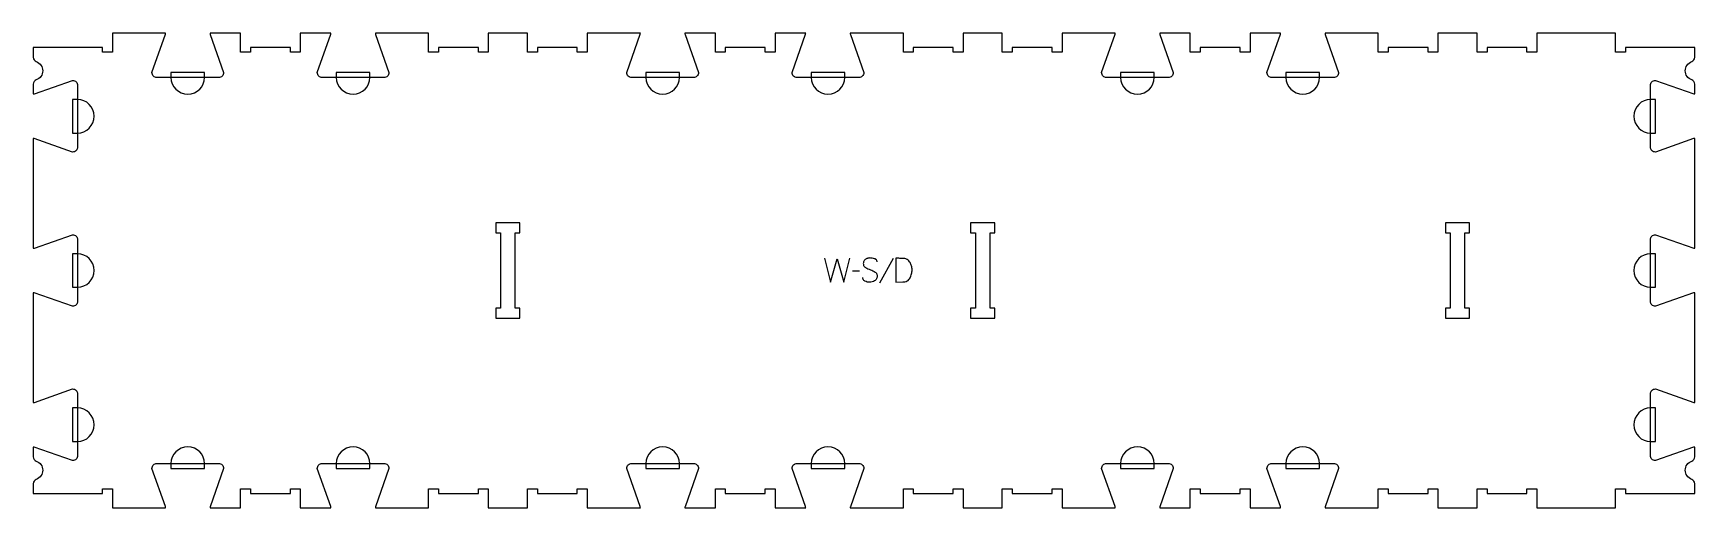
# Model space of a CAD drawing. Extents: x 0 to 2100, y 0 to 600.
import ezdxf

# ---------------------------------------------------------------- set-up
doc = ezdxf.new("R2010")
doc.units = 0
for name, color, linetype in [('1_ANYTOOL_1MMDEEP_LABELS_S', 2, 'CONTINUOUS'), ('3_ANYTOOL_CUTTHROUGH_INSID', 4, 'CONTINUOUS'), ('4_ANYTOOL_CUTTHROUGH_OUTSI', 5, 'CONTINUOUS'), ('5_ANYTOOL_HALF_MILL_9MM_IN', 3, 'CONTINUOUS')]:
    doc.layers.add(name, color=color, linetype=linetype)

msp = doc.modelspace()

# ---------------------------------------------------------------- linework, layer by layer
at = {"layer": '1_ANYTOOL_1MMDEEP_LABELS_S'}
for p, q in [((1044.118738, 299.085714), (1035.333024, 299)), ((1086.675881, 314.728572), (1069.490166, 283.957143))]:
    msp.add_line(p, q, dxfattribs=at)
msp.add_lwpolyline([(999.761595, 315.2), (1007.475881, 285.2), (1015.918738, 314.3), (1024.404452, 285.2), (1031.904452, 315.2)], dxfattribs=at)
msp.add_lwpolyline([(1066.361595, 310.614286, 0.071867), (1066.168481, 311.950893, 0.100684), (1065.541952, 313.132143, 0.047558), (1065.067398, 313.608593, 0.038563), (1064.517399, 313.997322, 0.037928), (1063.820211, 314.34479, 0.026634), (1063.083024, 314.6, 0.028461), (1060.05969, 315.285983, 0.041577), (1056.975881, 315.542857, 0.036938), (1055.473521, 315.431718, 0.041531), (1054.008024, 315.0875, 0.041583), (1052.630647, 314.510292, 0.038125), (1051.361595, 313.721429, 0.057611), (1050.291442, 312.729525, 0.065808), (1049.497309, 311.508929, 0.06469), (1049.019813, 310.049374, 0.046778), (1048.875881, 308.514286, 0.052235), (1049.038236, 306.964444, 0.075448), (1049.583024, 305.514286, 0.076671), (1050.499115, 304.341233, 0.061023), (1051.704452, 303.457143, 0.021951), (1054.733306, 301.929797, 0.018213), (1057.875881, 300.65, -0.02405), (1060.977365, 299.344538, -0.02981), (1063.918738, 297.714286, -0.068439), (1065.06004, 296.748355, -0.079282), (1065.868738, 295.496429, -0.076308), (1066.293737, 293.917747, -0.047772), (1066.318738, 292.271429, -0.046243), (1066.025503, 290.590469, -0.06359), (1065.375881, 289.019643, -0.064671), (1064.403057, 287.735454, -0.057073), (1063.147309, 286.721429, -0.067522), (1060.179001, 285.358518, -0.070793), (1056.954452, 284.857143, -0.064027), (1053.815437, 285.219658, -0.070447), (1050.890166, 286.4, -0.054374), (1049.731749, 287.249633, -0.074742), (1048.833024, 288.360714, -0.075199), (1048.310016, 289.667093, -0.057737), (1048.147309, 291.071429)], format="xyb", dxfattribs=at)
msp.add_lwpolyline([(1090.104452, 315.2), (1090.104452, 285.2), (1098.633024, 285.285714, 0.046402), (1101.539398, 285.593891, 0.07465), (1104.268738, 286.582143, 0.077785), (1106.351723, 288.171166, 0.06915), (1107.890166, 290.3, 0.029998), (1109.027692, 292.795316, 0.031416), (1109.850881, 295.410714, 0.031395), (1110.343525, 298.128037, 0.029153), (1110.504452, 300.885714, 0.03275), (1110.351972, 303.211137, 0.035889), (1109.883024, 305.492857, 0.03592), (1109.098165, 307.668225, 0.033706), (1108.018738, 309.714286, 0.042675), (1106.460255, 311.804038, 0.065683), (1104.499095, 313.501786, 0.068103), (1102.401369, 314.505694, 0.065471), (1100.111595, 314.921429, 0.005437), (1095.109474, 315.111484, 0.00471)], format="xyb", close=True, dxfattribs=at)
at = {"layer": '3_ANYTOOL_CUTTHROUGH_INSID'}
for points in [[(615, 360), (584.5, 360), (584.5, 347.5), (590.5, 347.5), (590.5, 252), (584.5, 252), (584.5, 239.5), (615, 239.5), (615, 252), (609, 252), (609, 347.5), (615, 347.5)], [(1215, 360), (1184.5, 360), (1184.5, 347.5), (1190.5, 347.5), (1190.5, 252), (1184.5, 252), (1184.5, 239.5), (1215, 239.5), (1215, 252), (1209, 252), (1209, 347.5), (1215, 347.5)], [(1815, 360), (1784.5, 360), (1784.5, 347.5), (1790.5, 347.5), (1790.5, 252), (1784.5, 252), (1784.5, 239.5), (1815, 239.5), (1815, 252), (1809, 252), (1809, 347.5), (1815, 347.5)]]:
    msp.add_lwpolyline(points, close=True, dxfattribs=at)
at = {"layer": '4_ANYTOOL_CUTTHROUGH_OUTSI'}
msp.add_lwpolyline([(49.75, 539.9, -0.414214), (56, 533.65), (56, 455.65, -0.414214), (49.75, 449.4, -0.084368), (49.667412, 449.414035), (1.383805, 466.313148, 0.061178), (0, 466.544563), (0, 327.855437, 0.061784), (1.39487, 328.090431), (49.667412, 344.985965, -0.084368), (49.75, 345, -0.414214), (56, 338.75), (56, 260.75, -0.414214), (49.75, 254.5, -0.084368), (49.667412, 254.514035), (1.383805, 271.413148, 0.061178), (0, 271.644563), (0, 132.955437, 0.061784), (1.39487, 133.190431), (49.667412, 150.085965, -0.084368), (49.75, 150.1, -0.414214), (56, 143.85), (56, 65.85, -0.414214), (49.75, 59.6, -0.084368), (49.667412, 59.614035), (1.383805, 76.513148, 0.061178), (0, 76.744563), (0, 64.345563, 0.317837), (3.833333, 58.924411, -0.707107), (3.833333, 35.825589, 0.317837), (0, 30.404437), (0, 18), (87.5, 18), (87.5, 23.75, -0.414214), (87.75, 24), (99.75, 24, -0.414214), (100, 23.75), (100, 0), (149.75, 0), (167.191563, 0, 0.061784), (166.956569, 1.39487), (150.061035, 49.667412, -0.084368), (150.047, 49.75, -0.414214), (156.297, 56), (234.297, 56, -0.414214), (240.547, 49.75, -0.084368), (240.532965, 49.667412), (223.633852, 1.383805, 0.061178), (223.402437, 0), (262, 0), (262, 23.75, -0.414214), (262.25, 24), (274.25, 24, -0.414214), (274.5, 23.75), (274.5, 18), (325, 18), (325, 23.75, -0.414214), (325.25, 24), (337.25, 24, -0.414214), (337.5, 23.75), (337.5, 0), (376.097563, 0, 0.061784), (375.862569, 1.39487), (358.967035, 49.667412, -0.084368), (358.953, 49.75, -0.414214), (365.203, 56), (443.203, 56, -0.414214), (449.453, 49.75, -0.084368), (449.438965, 49.667412), (432.539852, 1.383805, 0.061178), (432.308437, 0), (499.5, 0), (499.5, 23.75, -0.414214), (499.75, 24), (511.75, 24, -0.414214), (512, 23.75), (512, 18), (562.5, 18), (562.5, 23.75, -0.414214), (562.75, 24), (574.75, 24, -0.414214), (575, 23.75), (575, 0), (624.5, 0), (624.5, 23.75, -0.414214), (624.75, 24), (636.75, 24, -0.414214), (637, 23.75), (637, 18), (687.5, 18), (687.5, 23.75, -0.414214), (687.75, 24), (699.75, 24, -0.414214), (700, 23.75), (700, 0), (749.75, 0), (767.191563, 0, 0.061784), (766.956569, 1.39487), (750.061035, 49.667412, -0.084368), (750.047, 49.75, -0.414214), (756.297, 56), (834.297, 56, -0.414214), (840.547, 49.75, -0.084368), (840.532965, 49.667412), (823.633852, 1.383805, 0.061178), (823.402437, 0), (862, 0), (862, 23.75, -0.414214), (862.25, 24), (874.25, 24, -0.414214), (874.5, 23.75), (874.5, 18), (925, 18), (925, 23.75, -0.414214), (925.25, 24), (937.25, 24, -0.414214), (937.5, 23.75), (937.5, 0), (976.097563, 0, 0.061784), (975.862569, 1.39487), (958.967035, 49.667412, -0.084368), (958.953, 49.75, -0.414214), (965.203, 56), (1043.203, 56, -0.414214), (1049.453, 49.75, -0.084368), (1049.438965, 49.667412), (1032.539852, 1.383805, 0.061178), (1032.308437, 0), (1099.5, 0), (1099.5, 23.75, -0.414214), (1099.75, 24), (1111.75, 24, -0.414214), (1112, 23.75), (1112, 18), (1162.5, 18), (1162.5, 23.75, -0.414214), (1162.75, 24), (1174.75, 24, -0.414214), (1175, 23.75), (1175, 0), (1224.5, 0), (1224.5, 23.75, -0.414214), (1224.75, 24), (1236.75, 24, -0.414214), (1237, 23.75), (1237, 18), (1287.5, 18), (1287.5, 23.75, -0.414214), (1287.75, 24), (1299.75, 24, -0.414214), (1300, 23.75), (1300, 0), (1349.75, 0), (1367.191563, 0, 0.061784), (1366.956569, 1.39487), (1350.061035, 49.667412, -0.084368), (1350.047, 49.75, -0.414214), (1356.297, 56), (1434.297, 56, -0.414214), (1440.547, 49.75, -0.084368), (1440.532965, 49.667412), (1423.633852, 1.383805, 0.061178), (1423.402437, 0), (1462, 0), (1462, 23.75, -0.414214), (1462.25, 24), (1474.25, 24, -0.414214), (1474.5, 23.75), (1474.5, 18), (1525, 18), (1525, 23.75, -0.414214), (1525.25, 24), (1537.25, 24, -0.414214), (1537.5, 23.75), (1537.5, 0), (1576.097563, 0, 0.061784), (1575.862569, 1.39487), (1558.967035, 49.667412, -0.084368), (1558.953, 49.75, -0.414214), (1565.203, 56), (1643.203, 56, -0.414214), (1649.453, 49.75, -0.084368), (1649.438965, 49.667412), (1632.539852, 1.383805, 0.061178), (1632.308437, 0), (1699.5, 0), (1699.5, 23.75, -0.414214), (1699.75, 24), (1711.75, 24, -0.414214), (1712, 23.75), (1712, 18), (1762.5, 18), (1762.5, 23.75, -0.414214), (1762.75, 24), (1774.75, 24, -0.414214), (1775, 23.75), (1775, 0), (1824.5, 0), (1824.5, 23.75, -0.414214), (1824.75, 24), (1836.75, 24, -0.414214), (1837, 23.75), (1837, 18), (1887.5, 18), (1887.5, 23.75, -0.414214), (1887.75, 24), (1899.75, 24, -0.414214), (1900, 23.75), (1900, 0), (1949.75, 0), (1999.5, 0), (1999.5, 23.75, -0.414214), (1999.75, 24), (2011.75, 24, -0.414214), (2012, 23.75), (2012, 18), (2099.5, 18), (2099.5, 30.404437, 0.317837), (2095.666667, 35.825589, -0.707107), (2095.666667, 58.924411, 0.317837), (2099.5, 64.345563), (2099.5, 76.744563, 0.061784), (2098.10513, 76.509569), (2049.832588, 59.614035, -0.084368), (2049.75, 59.6, -0.414214), (2043.5, 65.85), (2043.5, 143.85, -0.414214), (2049.75, 150.1, -0.084368), (2049.832588, 150.085965), (2098.116195, 133.186852, 0.061178), (2099.5, 132.955437), (2099.5, 271.644563, 0.061784), (2098.10513, 271.409569), (2049.832588, 254.514035, -0.084368), (2049.75, 254.5, -0.414214), (2043.5, 260.75), (2043.5, 338.75, -0.414214), (2049.75, 345, -0.084368), (2049.832588, 344.985965), (2098.116195, 328.086852, 0.061178), (2099.5, 327.855437), (2099.5, 466.544563, 0.061784), (2098.10513, 466.309569), (2049.832588, 449.414035, -0.084368), (2049.75, 449.4, -0.414214), (2043.5, 455.65), (2043.5, 533.65, -0.414214), (2049.75, 539.9, -0.084368), (2049.832588, 539.885965), (2098.116195, 522.986852, 0.061178), (2099.5, 522.755437), (2099.5, 535.154437, 0.317837), (2095.666667, 540.575589, -0.707107), (2095.666667, 563.674411, 0.317837), (2099.5, 569.095563), (2099.5, 581.5), (2012, 581.5), (2012, 575.75, -0.414214), (2011.75, 575.5), (1999.75, 575.5, -0.414214), (1999.5, 575.75), (1999.5, 599.5), (1900, 599.5), (1900, 575.75, -0.414214), (1899.75, 575.5), (1887.75, 575.5, -0.414214), (1887.5, 575.75), (1887.5, 581.5), (1837, 581.5), (1837, 575.75, -0.414214), (1836.75, 575.5), (1824.75, 575.5, -0.414214), (1824.5, 575.75), (1824.5, 599.5), (1775, 599.5), (1775, 575.75, -0.414214), (1774.75, 575.5), (1762.75, 575.5, -0.414214), (1762.5, 575.75), (1762.5, 581.5), (1712, 581.5), (1712, 575.75, -0.414214), (1711.75, 575.5), (1699.75, 575.5, -0.414214), (1699.5, 575.75), (1699.5, 599.5), (1632.308437, 599.5, 0.061784), (1632.543431, 598.10513), (1649.438965, 549.832588, -0.084368), (1649.453, 549.75, -0.414214), (1643.203, 543.5), (1565.203, 543.5, -0.414214), (1558.953, 549.75, -0.084368), (1558.967035, 549.832588), (1575.866148, 598.116195, 0.061178), (1576.097563, 599.5), (1537.5, 599.5), (1537.5, 575.75, -0.414214), (1537.25, 575.5), (1525.25, 575.5, -0.414214), (1525, 575.75), (1525, 581.5), (1474.5, 581.5), (1474.5, 575.75, -0.414214), (1474.25, 575.5), (1462.25, 575.5, -0.414214), (1462, 575.75), (1462, 599.5), (1423.402437, 599.5, 0.061784), (1423.637431, 598.10513), (1440.532965, 549.832588, -0.084368), (1440.547, 549.75, -0.414214), (1434.297, 543.5), (1356.297, 543.5, -0.414214), (1350.047, 549.75, -0.084368), (1350.061035, 549.832588), (1366.960148, 598.116195, 0.061178), (1367.191563, 599.5), (1300, 599.5), (1300, 575.75, -0.414214), (1299.75, 575.5), (1287.75, 575.5, -0.414214), (1287.5, 575.75), (1287.5, 581.5), (1237, 581.5), (1237, 575.75, -0.414214), (1236.75, 575.5), (1224.75, 575.5, -0.414214), (1224.5, 575.75), (1224.5, 599.5), (1175, 599.5), (1175, 575.75, -0.414214), (1174.75, 575.5), (1162.75, 575.5, -0.414214), (1162.5, 575.75), (1162.5, 581.5), (1112, 581.5), (1112, 575.75, -0.414214), (1111.75, 575.5), (1099.75, 575.5, -0.414214), (1099.5, 575.75), (1099.5, 599.5), (1032.308437, 599.5, 0.061784), (1032.543431, 598.10513), (1049.438965, 549.832588, -0.084368), (1049.453, 549.75, -0.414214), (1043.203, 543.5), (965.203, 543.5, -0.414214), (958.953, 549.75, -0.084368), (958.967035, 549.832588), (975.866148, 598.116195, 0.061178), (976.097563, 599.5), (937.5, 599.5), (937.5, 575.75, -0.414214), (937.25, 575.5), (925.25, 575.5, -0.414214), (925, 575.75), (925, 581.5), (874.5, 581.5), (874.5, 575.75, -0.414214), (874.25, 575.5), (862.25, 575.5, -0.414214), (862, 575.75), (862, 599.5), (823.402437, 599.5, 0.061784), (823.637431, 598.10513), (840.532965, 549.832588, -0.084368), (840.547, 549.75, -0.414214), (834.297, 543.5), (756.297, 543.5, -0.414214), (750.047, 549.75, -0.084368), (750.061035, 549.832588), (766.960148, 598.116195, 0.061178), (767.191563, 599.5), (700, 599.5), (700, 575.75, -0.414214), (699.75, 575.5), (687.75, 575.5, -0.414214), (687.5, 575.75), (687.5, 581.5), (637, 581.5), (637, 575.75, -0.414214), (636.75, 575.5), (624.75, 575.5, -0.414214), (624.5, 575.75), (624.5, 599.5), (575, 599.5), (575, 575.75, -0.414214), (574.75, 575.5), (562.75, 575.5, -0.414214), (562.5, 575.75), (562.5, 581.5), (512, 581.5), (512, 575.75, -0.414214), (511.75, 575.5), (499.75, 575.5, -0.414214), (499.5, 575.75), (499.5, 599.5), (432.308437, 599.5, 0.061784), (432.543431, 598.10513), (449.438965, 549.832588, -0.084368), (449.453, 549.75, -0.414214), (443.203, 543.5), (365.203, 543.5, -0.414214), (358.953, 549.75, -0.084368), (358.967035, 549.832588), (375.866148, 598.116195, 0.061178), (376.097563, 599.5), (337.5, 599.5), (337.5, 575.75, -0.414214), (337.25, 575.5), (325.25, 575.5, -0.414214), (325, 575.75), (325, 581.5), (274.5, 581.5), (274.5, 575.75, -0.414214), (274.25, 575.5), (262.25, 575.5, -0.414214), (262, 575.75), (262, 599.5), (223.402437, 599.5, 0.061784), (223.637431, 598.10513), (240.532965, 549.832588, -0.084368), (240.547, 549.75, -0.414214), (234.297, 543.5), (156.297, 543.5, -0.414214), (150.047, 549.75, -0.084368), (150.061035, 549.832588), (166.960148, 598.116195, 0.061178), (167.191563, 599.5), (149.75, 599.5), (100, 599.5), (100, 575.75, -0.414214), (99.75, 575.5), (87.75, 575.5, -0.414214), (87.5, 575.75), (87.5, 581.5), (0, 581.5), (0, 569.095563, 0.317837), (3.833333, 563.674411, -0.707107), (3.833333, 540.575589, 0.317837), (0, 535.154437), (0, 522.755437, 0.061784), (1.39487, 522.990431), (49.667412, 539.885965, -0.084368)], format="xyb", close=True, dxfattribs=at)
at = {"layer": '5_ANYTOOL_HALF_MILL_9MM_IN'}
for points in [[(174.047, 543.75, 1), (216.547, 543.75), (216.547, 550), (174.047, 550)], [(382.953, 543.75, 1), (425.453, 543.75), (425.453, 550), (382.953, 550)], [(774.047, 543.75, 1), (816.547, 543.75), (816.547, 550), (774.047, 550)], [(982.953, 543.75, 1), (1025.453, 543.75), (1025.453, 550), (982.953, 550)], [(1374.047, 543.75, 1), (1416.547, 543.75), (1416.547, 550), (1374.047, 550)], [(1582.953, 543.75, 1), (1625.453, 543.75), (1625.453, 550), (1582.953, 550)], [(55.75, 473.4, 1), (55.75, 515.9), (49.5, 515.9), (49.5, 473.4)], [(2044, 515.9), (2043.75, 515.9, 1), (2043.75, 473.4), (2050, 473.4), (2050, 515.9)], [(55.75, 278.5, 1), (55.75, 321), (49.5, 321), (49.5, 278.5)], [(2044, 321), (2043.75, 321, 1), (2043.75, 278.5), (2050, 278.5), (2050, 321)], [(55.75, 83.6, 1), (55.75, 126.1), (49.5, 126.1), (49.5, 83.6)], [(2044, 126.1), (2043.75, 126.1, 1), (2043.75, 83.6), (2050, 83.6), (2050, 126.1)], [(216.547, 55.5), (216.547, 55.75, 1), (174.047, 55.75), (174.047, 49.5), (216.547, 49.5)], [(425.453, 55.5), (425.453, 55.75, 1), (382.953, 55.75), (382.953, 49.5), (425.453, 49.5)], [(816.547, 55.5), (816.547, 55.75, 1), (774.047, 55.75), (774.047, 49.5), (816.547, 49.5)], [(1025.453, 55.5), (1025.453, 55.75, 1), (982.953, 55.75), (982.953, 49.5), (1025.453, 49.5)], [(1416.547, 55.5), (1416.547, 55.75, 1), (1374.047, 55.75), (1374.047, 49.5), (1416.547, 49.5)], [(1625.453, 55.5), (1625.453, 55.75, 1), (1582.953, 55.75), (1582.953, 49.5), (1625.453, 49.5)]]:
    msp.add_lwpolyline(points, format="xyb", close=True, dxfattribs=at)

doc.saveas('drawing.dxf')
